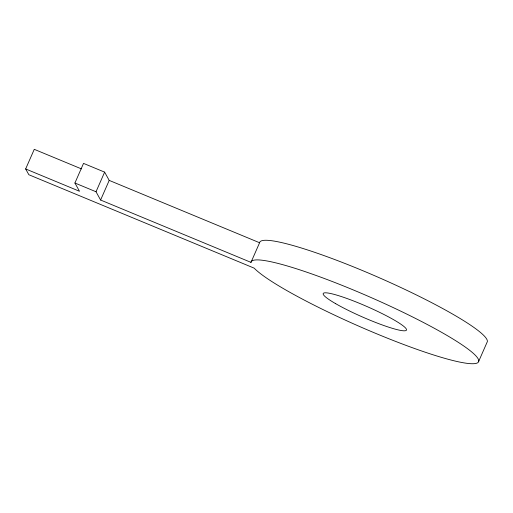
<?xml version="1.0" encoding="UTF-8"?>
<svg xmlns="http://www.w3.org/2000/svg" width="513" height="513" viewBox="0 0 513 513"><rect width="100%" height="100%" fill="white"/><g stroke="black" fill="none" stroke-linecap="round" stroke-linejoin="round"><path stroke-width="0.77" d="M478.738 361.255L487.35 341.632A124.21 15.57 23.7 0 0 376.074 276.34A124.21 15.57 23.7 0 0 259.591 242.745L109.211 180.396L104.633 172.137L83.529 163.391L74.917 183.013L96.021 191.759L100.599 200.025L250.979 262.367A124.21 15.57 23.7 0 1 415.338 318.342A124.21 15.57 23.7 0 1 436.063 355.74A124.21 15.57 23.7 0 1 254.185 268.158L28.856 174.734L25.65 168.95L34.262 149.328L81.471 168.899M96.021 191.759L104.633 172.137M100.599 200.025L109.211 180.396M250.979 262.367L259.591 242.745M25.65 168.95L79.496 191.272L74.917 183.013M335.726 303.709A45.439 5.694 23.7 0 0 405.225 330.744A45.439 5.694 23.7 0 0 353.617 300.99A45.439 5.694 23.7 0 0 335.726 303.709"/></g></svg>
